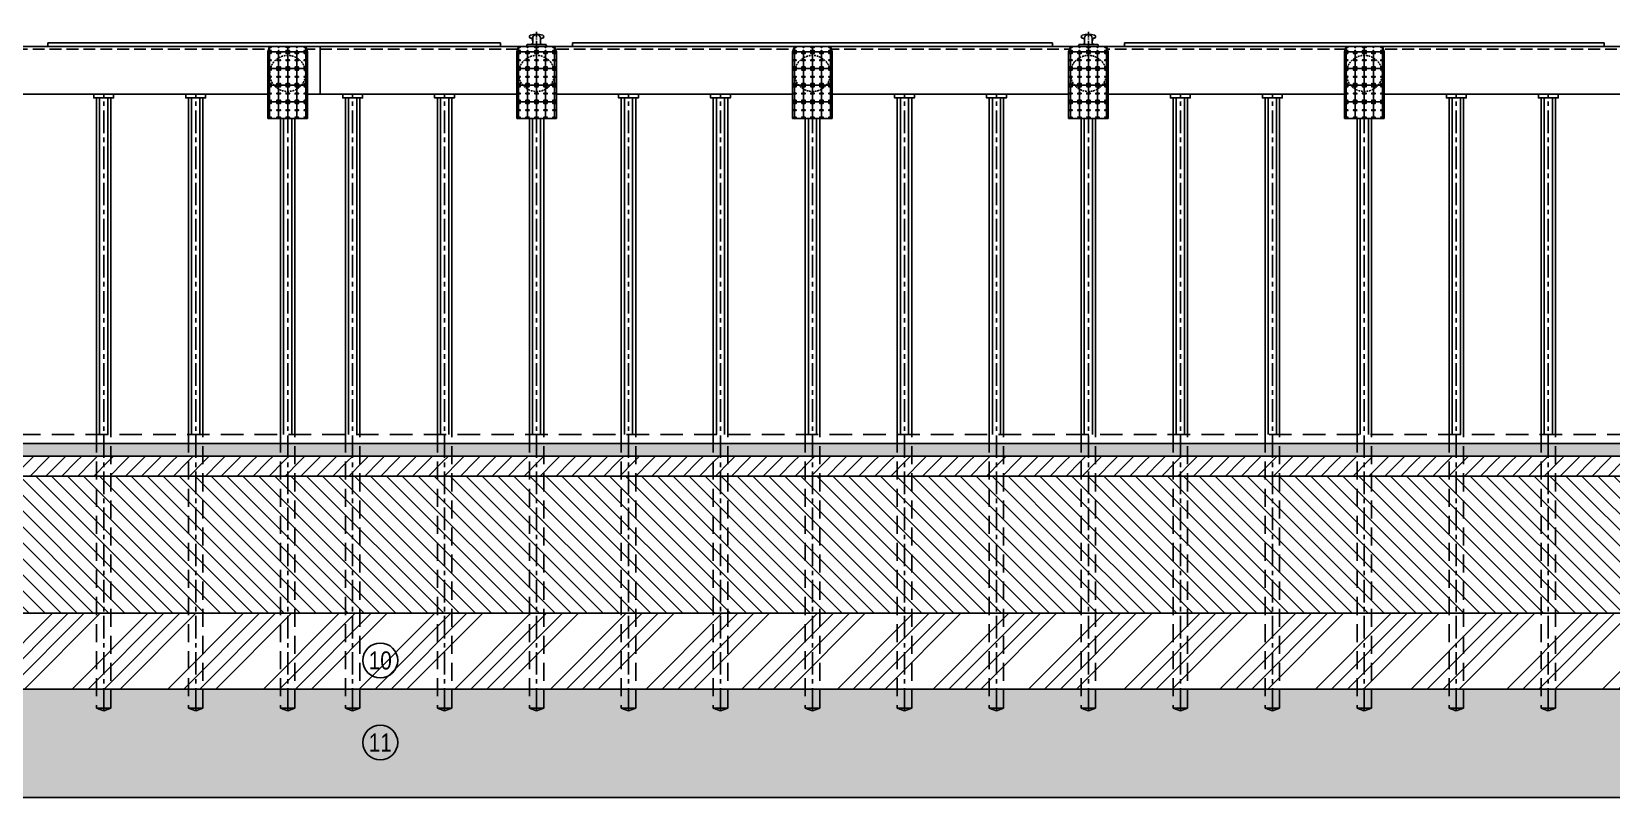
# Model space of a CAD drawing. Extents: x -687 to 870472, y -259 to 162728.
# Drawn here: x 798847 to 807607, y 133438 to 137680 of the extents above; entities that cross this region are included whole.
import ezdxf
from ezdxf.enums import TextEntityAlignment as Align

# ---------------------------------------------------------------- set-up
doc = ezdxf.new("R2010")
doc.units = 0
doc.header["$MEASUREMENT"] = 0
doc.linetypes.add('CENTER', pattern=[2, 1.25, -0.25, 0.25, -0.25])
doc.linetypes.add('HIDDEN', pattern=[0.375, 0.25, -0.125])
doc.layers.get('0').update_dxf_attribs({"color": 6, "linetype": 'CONTINUOUS'})
for name, color, linetype in [('Bulong', 21, 'CONTINUOUS'), ('Dia chat', 8, 'CONTINUOUS'), ('Go chan xe', 150, 'CONTINUOUS'), ('Hatch coc', 9, 'CONTINUOUS'), ('Hidden', 4, 'HIDDEN'), ('J', 7, 'CONTINUOUS'), ('Khuat', 4, 'HIDDEN'), ('Khuat 151', 151, 'HIDDEN'), ('Kich thuoc', 2, 'CONTINUOUS'), ('Net tim', 6, 'CONTINUOUS'), ('Net vang', 8, 'CONTINUOUS'), ('Text', 4, 'CONTINUOUS'), ('Tim', 8, 'CENTER')]:
    doc.layers.add(name, color=color, linetype=linetype)
doc.styles.add('Ten', font='')
doc.styles.get('Ten').set_extended_font_data('.VnArial NarrowH')

# ---------------------------------------------------------------- blocks, each defined once
blk = doc.blocks.new('Md bich neo 200T')
at = {"layer": 'Net tim'}
blk.add_lwpolyline([(-52, 0), (-55, 5.5, -0.414214), (-49.5, 11), (49.5, 11, -0.414214), (55, 5.5), (52, 0)], format="xyb", close=True, dxfattribs=at)
for points in [[(-21.5, 24.6, 0.085878), (-24.4, 41.4, 0.317057), (-31, 46), (-32, 46, -0.869214), (-34.2, 61.7, -0.140625), (34.2, 61.7, -0.869214), (32, 46), (31, 46, 0.317057), (24.4, 41.4, 0.085878), (21.5, 24.6)], [(29.5, 11, -0.414214), (21.5, 19), (21.5, 45, 1), (-21.5, 45), (-21.5, 19, -0.414214), (-29.5, 11)]]:
    blk.add_lwpolyline(points, format="xyb", dxfattribs=at)
at = {"layer": 'Tim', "ltscale": 25}
blk.add_line((0, 0), (0, 81.8), dxfattribs=at)
blk = doc.blocks.new('bl1')
at = {"layer": 'Bulong'}
blk.add_ellipse((0, 0), major_axis=(25, 0), ratio=0.894427, dxfattribs=at)
at = {"layer": 'Tim', "ltscale": 2}
for p, q in [((-37, 0), (37, 0)), ((0, 37), (0, -37))]:
    blk.add_line(p, q, dxfattribs=at)
blk = doc.blocks.new('bl2')
at = {"layer": 'Bulong'}
blk.add_circle((0, 0), 25, dxfattribs=at)
at = {"layer": 'Tim', "ltscale": 2}
for p, q in [((-37, 0), (37, 0)), ((0, 37), (0, -37))]:
    blk.add_line(p, q, dxfattribs=at)
blk = doc.blocks.new('Md CSS1600')
blk.add_wipeout([(-100, 0), (-110, -30), (-110, -400), (110, -400), (110, -30), (100, 0)])
at = {"layer": 'Khuat 151', "ltscale": 40}
blk.add_circle((0, -150), 100, dxfattribs=at)
at = {"layer": 'Kich thuoc'}
for p, q in [((-100, 0), (-110, -30)), ((100, 0), (-100, 0)), ((100, 0), (110, -30)), ((-110, -30), (-110, -400)), ((110, -30), (110, -400)), ((110, -400), (-110, -400))]:
    blk.add_line(p, q, dxfattribs=at)
at = {"layer": 'Net vang'}
for p, q in [((-100, 0), (-100, -400)), ((0, -400), (0, 0)), ((100, 0), (100, -400)), ((110, -30), (-110, -30)), ((-50, -30), (-50, -400)), ((50, -30), (50, -400)), ((110, -122.5), (-110, -122.5)), ((110, -215), (-110, -215)), ((110, -307.5), (-110, -307.5))]:
    blk.add_line(p, q, dxfattribs=at)
at = {"layer": 'J', "yscale": 0.1000000000058208, "zscale": 0.1}
for name, p, xscale, rotation in [('bl1', (-105.7, -37.5), 0.1000000000058208, 90), ('bl1', (-105.7, -76.5), 0.1000000000058208, 90), ('bl1', (105.7, -37.5), -0.1000000000058208, 270), ('bl1', (105.7, -76.5), -0.1000000000058208, 270), ('bl1', (-105.7, -115.5), 0.1000000000058208, 90), ('bl1', (-105.7, -129.5), 0.1000000000058208, 90), ('bl1', (-105.7, -168.5), 0.1000000000058208, 90), ('bl2', (-92.5, -129.5), -0.099999999976717, 180), ('bl2', (-92.5, -168.5), -0.099999999976717, 180), ('bl2', (-57.5, -129.5), -0.099999999976717, 180), ('bl2', (-57.5, -168.5), -0.099999999976717, 180), ('bl2', (-42.5, -129.5), 0.099999999976717, 180), ('bl2', (-42.5, -168.5), 0.099999999976717, 180), ('bl2', (-7.5, -129.5), -0.099999999976717, 180), ('bl2', (-7.5, -168.5), -0.099999999976717, 180), ('bl2', (7.5, -129.5), 0.099999999976717, 180), ('bl2', (7.5, -168.5), 0.099999999976717, 180), ('bl2', (42.5, -129.5), -0.099999999976717, 180), ('bl2', (42.5, -168.5), -0.099999999976717, 180), ('bl2', (57.5, -129.5), 0.099999999976717, 180), ('bl2', (57.5, -168.5), 0.099999999976717, 180), ('bl2', (92.5, -129.5), -0.099999999976717, 180), ('bl2', (92.5, -168.5), -0.099999999976717, 180), ('bl1', (105.7, -115.5), -0.1000000000058208, 270), ('bl1', (105.7, -129.5), -0.1000000000058208, 270), ('bl1', (105.7, -168.5), -0.1000000000058208, 270), ('bl1', (-105.7, -208), 0.1000000000058208, 90), ('bl1', (-105.7, -222), 0.1000000000058208, 90), ('bl1', (-105.7, -261.5), 0.1000000000058208, 90), ('bl2', (-92.5, -222), -0.099999999976717, 180), ('bl2', (-57.5, -222), -0.099999999976717, 180), ('bl2', (-42.5, -222), 0.099999999976717, 180), ('bl2', (-7.5, -222), -0.099999999976717, 180), ('bl2', (7.5, -222), 0.099999999976717, 180), ('bl2', (42.5, -222), -0.099999999976717, 180), ('bl2', (57.5, -222), 0.099999999976717, 180), ('bl2', (92.5, -222), -0.099999999976717, 180), ('bl1', (105.7, -208), -0.1000000000058208, 270), ('bl1', (105.7, -222), -0.1000000000058208, 270), ('bl1', (105.7, -261.5), -0.1000000000058208, 270), ('bl1', (-105.7, -300.5), 0.1000000000058208, 90), ('bl1', (-105.7, -314.5), 0.1000000000058208, 90), ('bl1', (-105.7, -354), 0.1000000000058208, 90), ('bl2', (-92.5, -314.5), -0.099999999976717, 180), ('bl2', (-92.5, -354), -0.099999999976717, 180), ('bl2', (-57.5, -314.5), -0.099999999976717, 180), ('bl2', (-57.5, -354), -0.099999999976717, 180), ('bl2', (-42.5, -314.5), 0.099999999976717, 180), ('bl2', (-42.5, -354), 0.099999999976717, 180), ('bl2', (-7.5, -314.5), -0.099999999976717, 180), ('bl2', (-7.5, -354), -0.099999999976717, 180), ('bl2', (7.5, -314.5), 0.099999999976717, 180), ('bl2', (7.5, -354), 0.099999999976717, 180), ('bl2', (42.5, -314.5), -0.099999999976717, 180), ('bl2', (42.5, -354), -0.099999999976717, 180), ('bl2', (57.5, -314.5), 0.099999999976717, 180), ('bl2', (57.5, -354), 0.099999999976717, 180), ('bl2', (92.5, -314.5), -0.099999999976717, 180), ('bl2', (92.5, -354), -0.099999999976717, 180), ('bl1', (105.7, -300.5), -0.1000000000058208, 270), ('bl1', (105.7, -314.5), -0.1000000000058208, 270), ('bl1', (105.7, -354), -0.1000000000058208, 270), ('bl1', (-105.7, -393), 0.1000000000058208, 90), ('bl2', (-92.5, -393), -0.099999999976717, 180), ('bl2', (-57.5, -393), -0.099999999976717, 180), ('bl2', (-42.5, -393), 0.099999999976717, 180), ('bl2', (-7.5, -393), -0.099999999976717, 180), ('bl2', (7.5, -393), 0.099999999976717, 180), ('bl2', (42.5, -393), -0.099999999976717, 180), ('bl2', (57.5, -393), 0.099999999976717, 180), ('bl2', (92.5, -393), -0.099999999976717, 180), ('bl1', (105.7, -393), -0.1000000000058208, 270)]:
    blk.add_blockref(name, p, dxfattribs=dict(at, xscale=xscale, rotation=rotation))
for name, p, xscale in [('bl1', (-92.5, -4.5), 0.099999999976717), ('bl1', (-92.5, -24.2), 0.099999999976717), ('bl2', (-92.5, -37.5), 0.099999999976717), ('bl2', (-92.5, -76.5), 0.099999999976717), ('bl2', (-57.5, -37.5), 0.099999999976717), ('bl2', (-57.5, -76.5), 0.099999999976717), ('bl1', (-50, -4.5), 0.099999999976717), ('bl1', (-50, -24.2), 0.099999999976717), ('bl2', (-42.5, -37.5), -0.099999999976717), ('bl2', (-42.5, -76.5), -0.099999999976717), ('bl1', (-7.5, -4.5), 0.099999999976717), ('bl1', (-7.5, -24.2), 0.099999999976717), ('bl2', (-7.5, -37.5), 0.099999999976717), ('bl2', (-7.5, -76.5), 0.099999999976717), ('bl1', (7.5, -4.5), -0.099999999976717), ('bl1', (7.5, -24.2), -0.099999999976717), ('bl2', (7.5, -37.5), -0.099999999976717), ('bl2', (7.5, -76.5), -0.099999999976717), ('bl2', (42.5, -37.5), 0.099999999976717), ('bl2', (42.5, -76.5), 0.099999999976717), ('bl1', (50, -4.5), -0.099999999976717), ('bl1', (50, -24.2), -0.099999999976717), ('bl2', (57.5, -37.5), -0.099999999976717), ('bl2', (57.5, -76.5), -0.099999999976717), ('bl1', (92.5, -4.5), -0.099999999976717), ('bl1', (92.5, -24.2), -0.099999999976717), ('bl2', (92.5, -37.5), 0.099999999976717), ('bl2', (92.5, -76.5), 0.099999999976717), ('bl2', (-92.5, -115.5), 0.099999999976717), ('bl2', (-57.5, -115.5), 0.099999999976717), ('bl2', (-42.5, -115.5), -0.099999999976717), ('bl2', (-7.5, -115.5), 0.099999999976717), ('bl2', (7.5, -115.5), -0.099999999976717), ('bl2', (42.5, -115.5), 0.099999999976717), ('bl2', (57.5, -115.5), -0.099999999976717), ('bl2', (92.5, -115.5), 0.099999999976717), ('bl2', (-92.5, -208), 0.099999999976717), ('bl2', (-92.5, -261.5), 0.099999999976717), ('bl2', (-57.5, -208), 0.099999999976717), ('bl2', (-57.5, -261.5), 0.099999999976717), ('bl2', (-42.5, -208), -0.099999999976717), ('bl2', (-42.5, -261.5), -0.099999999976717), ('bl2', (-7.5, -208), 0.099999999976717), ('bl2', (-7.5, -261.5), 0.099999999976717), ('bl2', (7.5, -208), -0.099999999976717), ('bl2', (7.5, -261.5), -0.099999999976717), ('bl2', (42.5, -208), 0.099999999976717), ('bl2', (42.5, -261.5), 0.099999999976717), ('bl2', (57.5, -208), -0.099999999976717), ('bl2', (57.5, -261.5), -0.099999999976717), ('bl2', (92.5, -208), 0.099999999976717), ('bl2', (92.5, -261.5), 0.099999999976717), ('bl2', (-92.5, -300.5), 0.099999999976717), ('bl2', (-57.5, -300.5), 0.099999999976717), ('bl2', (-42.5, -300.5), -0.099999999976717), ('bl2', (-7.5, -300.5), 0.099999999976717), ('bl2', (7.5, -300.5), -0.099999999976717), ('bl2', (42.5, -300.5), 0.099999999976717), ('bl2', (57.5, -300.5), -0.099999999976717), ('bl2', (92.5, -300.5), 0.099999999976717)]:
    blk.add_blockref(name, p, dxfattribs=dict(at, xscale=xscale))

msp = doc.modelspace()

# ---------------------------------------------------------------- hatches: boundary and pattern name
at = {"layer": 'Dia chat'}
h = msp.add_hatch(dxfattribs=at)
h.set_pattern_fill('GRAVEL', color=256, scale=250, style=0)
h.set_pattern_definition([(228.0128, (6422.954, 250), (-1999.99955804, -2250.0003354), [33.634, -3329.772]), (184.9697, (6400.454, 225), (3000.00026288, 249.99782675), [57.717, -5713.98125]), (132.5104, (6342.954, 220), (2499.9976796, -2750.00216847), [40.697, -4029.008]), (267.2737, (6245.454, 157.5), (249.99900443, 5000.00007374), [52.5595, -5203.3895]), (292.8337, (6242.954, 105), (-1250.00247636, 2999.99910294), [51.53875, -5102.34325]), (357.2737, (6262.954, 57.5), (-5000.00007374, 249.99900443), [52.5595, -5203.3895]), (37.6942, (6315.454, 55), (-3250.0018364, -2499.99760129), [69.50725, -6881.21225]), (72.2553, (6370.454, 97.5), (1750.00269068, 5499.99905781), [65.622, -6496.58025]), (121.4296, (6390.454, 160), (-2000.00205854, 3249.99875912), [52.7375, -5221.01825]), (175.2364, (6362.954, 205), (2750.0002366, -249.99788317), [60.208, -2950.19075]), (222.3974, (6302.954, 210), (-3000.00183777, -2749.9980205), [77.862, -7708.34375]), (138.8141, (6492.954, 155), (-1750.0007367, 1499.99932834), [26.57525, -2630.961]), (171.4692, (6472.954, 172.5), (3249.9995712, -500.00197751), [50.55925, -5005.37775]), (225, (6422.95, 180), (-3e-14, -250.000077), [35.35525, -318.198]), (203.1986, (6405.454, 210), (1249.9999327, 500.0003313), [19.0395, -1884.90375]), (291.8014, (6387.954, 202.5), (-249.9999776, 750.0000683), [26.92575, -1319.3655]), (30.9638, (6397.954, 177.5), (749.9995056, 500.0006209), [43.73225, -1414.00575]), (161.5651, (6435.45, 200), (500.000109, -249.999601), [31.62275, -758.94675]), (16.3895, (6242.954, 202.5), (2500.0005496, 749.99817745), [44.3, -4385.71125]), (70.3462, (6285.454, 215), (-999.99881184, -2750.0005339), [37.16525, -3679.352]), (293.1986, (6435.454, 250), (-500.0003313, 1249.9999327), [38.07875, -1865.8645]), (343.6105, (6450.454, 215), (-2500.0005496, 749.99817745), [44.3, -4385.71125]), (339.444, (6242.954, 47.5), (-1250.0004611, 499.9989991), [42.72, -2093.281]), (294.7751, (6282.954, 32.5), (-1249.9980473, 2750.00085546), [35.7945, -3543.66075]), (66.8014, (6437.954, 0), (500.0003313, 1249.9999327), [38.07875, -1865.8645]), (17.354, (6452.954, 35), (-3250.00050477, -999.99862556), [41.90775, -4148.856]), (69.444, (6315.454, 0), (-499.9989991, -1250.0004611), [21.36, -2114.641]), (101.3099, (6422.954, 0), (-249.999408, 1000.000188), [12.7475, -1262.00725]), (165.9638, (6420.454, 12.5), (750.0001365, -249.9995143), [51.53875, -979.2375]), (186.009, (6370.454, 25), (2499.99993773, 249.99982937), [47.7625, -4728.48075]), (303.6901, (6397.954, 155), (-250.0003336, 499.9998894), [36.0555, -865.33225]), (353.1572, (6417.954, 125), (4249.99984137, -500.00199948), [62.9485, -6231.89075]), (60.9454, (6480.454, 117.5), (-1000.0000068, -1750.00009614), [25.739, -2548.1685]), (90, (6492.95, 140), (-250, 250), [15, -235]), (120.2564, (6365.454, 32.5), (999.9987217, -1750.00061396), [34.731, -3438.38]), (48.0128, (6347.954, 62.5), (1999.99955804, 2250.0003354), [67.268, -3296.138]), (0, (6392.95, 112.5), (250, 250), [65, -185]), (325.3048, (6457.954, 112.5), (-2499.99856475, 1750.0021524), [39.5285, -3913.3185]), (254.0546, (6490.454, 90), (-249.9999723, -1000.0000317), [36.4005, -1783.627]), (207.646, (6480.454, 55), (-4749.9989518, -2500.00192829), [59.26625, -5867.3685]), (175.4261, (6427.954, 27.5), (-3250.00013958, 249.99870029), [62.69975, -6207.2685])])
h.paths.add_polyline_path([(802049.9, 135398.5), (795807, 135398.5), (795807, 135328.5), (802049.9, 135328.5)])
h = msp.add_hatch(dxfattribs=at)
h.set_pattern_fill('GRAVEL', color=256, scale=250, style=0)
h.set_pattern_definition([(228.0128, (12665.907, 250), (-1999.99955804, -2250.0003354), [33.634, -3329.772]), (184.9697, (12643.407, 225), (3000.00026288, 249.99782675), [57.717, -5713.98125]), (132.5104, (12585.907, 220), (2499.9976796, -2750.00216847), [40.697, -4029.008]), (267.2737, (12488.407, 157.5), (249.99900443, 5000.00007374), [52.5595, -5203.3895]), (292.8337, (12485.907, 105), (-1250.00247636, 2999.99910294), [51.53875, -5102.34325]), (357.2737, (12505.907, 57.5), (-5000.00007374, 249.99900443), [52.5595, -5203.3895]), (37.6942, (12558.407, 55), (-3250.0018364, -2499.99760129), [69.50725, -6881.21225]), (72.2553, (12613.407, 97.5), (1750.00269068, 5499.99905781), [65.622, -6496.58025]), (121.4296, (12633.407, 160), (-2000.00205854, 3249.99875912), [52.7375, -5221.01825]), (175.2364, (12605.907, 205), (2750.0002366, -249.99788317), [60.208, -2950.19075]), (222.3974, (12545.907, 210), (-3000.00183777, -2749.9980205), [77.862, -7708.34375]), (138.8141, (12735.907, 155), (-1750.0007367, 1499.99932834), [26.57525, -2630.961]), (171.4692, (12715.907, 172.5), (3249.9995712, -500.00197751), [50.55925, -5005.37775]), (225, (12665.9, 180), (-3e-14, -250.000077), [35.35525, -318.198]), (203.1986, (12648.407, 210), (1249.9999327, 500.0003313), [19.0395, -1884.90375]), (291.8014, (12630.907, 202.5), (-249.9999776, 750.0000683), [26.92575, -1319.3655]), (30.9638, (12640.907, 177.5), (749.9995056, 500.0006209), [43.73225, -1414.00575]), (161.5651, (12678.41, 200), (500.000109, -249.999601), [31.62275, -758.94675]), (16.3895, (12485.907, 202.5), (2500.0005496, 749.99817745), [44.3, -4385.71125]), (70.3462, (12528.407, 215), (-999.99881184, -2750.0005339), [37.16525, -3679.352]), (293.1986, (12678.407, 250), (-500.0003313, 1249.9999327), [38.07875, -1865.8645]), (343.6105, (12693.407, 215), (-2500.0005496, 749.99817745), [44.3, -4385.71125]), (339.444, (12485.907, 47.5), (-1250.0004611, 499.9989991), [42.72, -2093.281]), (294.7751, (12525.907, 32.5), (-1249.9980473, 2750.00085546), [35.7945, -3543.66075]), (66.8014, (12680.907, 0), (500.0003313, 1249.9999327), [38.07875, -1865.8645]), (17.354, (12695.907, 35), (-3250.00050477, -999.99862556), [41.90775, -4148.856]), (69.444, (12558.407, 0), (-499.9989991, -1250.0004611), [21.36, -2114.641]), (101.3099, (12665.907, 0), (-249.999408, 1000.000188), [12.7475, -1262.00725]), (165.9638, (12663.41, 12.5), (750.0001365, -249.9995143), [51.53875, -979.2375]), (186.009, (12613.407, 25), (2499.99993773, 249.99982937), [47.7625, -4728.48075]), (303.6901, (12640.91, 155), (-250.0003336, 499.9998894), [36.0555, -865.33225]), (353.1572, (12660.907, 125), (4249.99984137, -500.00199948), [62.9485, -6231.89075]), (60.9454, (12723.407, 117.5), (-1000.0000068, -1750.00009614), [25.739, -2548.1685]), (90, (12735.9, 140), (-250, 250), [15, -235]), (120.2564, (12608.407, 32.5), (999.9987217, -1750.00061396), [34.731, -3438.38]), (48.0128, (12590.907, 62.5), (1999.99955804, 2250.0003354), [67.268, -3296.138]), (0, (12635.9, 112.5), (250, 250), [65, -185]), (325.3048, (12700.907, 112.5), (-2499.99856475, 1750.0021524), [39.5285, -3913.3185]), (254.0546, (12733.407, 90), (-249.9999723, -1000.0000317), [36.4005, -1783.627]), (207.646, (12723.407, 55), (-4749.9989518, -2500.00192829), [59.26625, -5867.3685]), (175.4261, (12670.907, 27.5), (-3250.00013958, 249.99870029), [62.69975, -6207.2685])])
h.paths.add_polyline_path([(808292.9, 135398.5), (802049.9, 135398.5), (802049.9, 135328.5), (808292.9, 135328.5)])
h = msp.add_hatch(dxfattribs=at)
h.set_pattern_fill('ANSI31', color=256, scale=500, style=0)
h.paths.add_polyline_path([(802049.9, 135328.5), (795807, 135328.5), (795807, 135298.5), (802049.9, 135298.5)])
h = msp.add_hatch(dxfattribs=at)
h.set_pattern_fill('ANSI31', color=256, scale=500, style=0)
h.paths.add_polyline_path([(804564, 135298.5), (797064, 135298.5), (797064, 135218.5), (804564, 135218.5)])
h = msp.add_hatch(dxfattribs=at)
h.set_pattern_fill('ANSI31', color=256, scale=500, style=0)
h.paths.add_polyline_path([(808292.9, 135328.5), (802049.9, 135328.5), (802049.9, 135298.5), (808292.9, 135298.5)])
h = msp.add_hatch(dxfattribs=at)
h.set_pattern_fill('ANSI31', color=256, scale=500, style=0)
h.paths.add_polyline_path([(809832.8, 135298.5), (804564, 135298.5), (804564, 135218.5), (809790.2, 135218.5, -0.249246)])
h.paths.add_polyline_path([(811317, 135298.5), (809940.7, 135298.5, -0.249246), (809983.3, 135218.5), (811317, 135218.5)])
h.paths.add_polyline_path([(811157.3, 135206.5), (811294.7, 135206.5), (811294.7, 135273.9), (811157.3, 135273.9)], flags=9)
h = msp.add_hatch(dxfattribs=at)
h.set_pattern_fill('ANSI31', color=256, scale=500, angle=90, style=0)
h.paths.add_polyline_path([(811317, 135218.5), (809983.3, 135218.5, -1), (809790.2, 135218.5), (807947, 135218.5), (807947, 134458.5), (811317, 134458.5)])
h.paths.add_polyline_path([(807947, 135218.5), (804564, 135218.5), (804564, 134458.5), (807947, 134458.5)])
h.paths.add_polyline_path([(811157.2, 134446.5), (811294.6, 134446.5), (811294.6, 134513.9), (811157.2, 134513.9)], flags=9)
h.paths.add_polyline_path([(811157.3, 135206.5), (811294.7, 135206.5), (811294.7, 135273.9), (811157.3, 135273.9)], flags=9)
h = msp.add_hatch(dxfattribs=at)
h.set_pattern_fill('ANSI31', color=256, scale=500, angle=90, style=0)
h.paths.add_polyline_path([(804564, 135218.5), (797064, 135218.5), (797064, 134458.5), (804564, 134458.5)])
h = msp.add_hatch(dxfattribs=at)
h.set_pattern_fill('ANSI34', color=256, scale=500, style=0)
h.paths.add_polyline_path([(810258, 134458.5), (789564, 134458.5), (789564, 134038.5), (810258, 134038.5)])
h = msp.add_hatch(dxfattribs=at)
h.set_pattern_fill('CORK', color=256, scale=800, style=0)
h.set_pattern_definition([(0, (0, 0), (0, 100), []), (135, (50, -50), (-200, -200), [141.42136, -141.42136]), (135, (75, -50), (-200, -200), [141.42136, -141.42136]), (135, (100, -50), (-200, -200), [141.42136, -141.42136])])
h.paths.add_polyline_path([(815555.8, 134038.5), (789564, 134038.5), (789564, 133438.5), (823095.5, 133438.5)])
h.paths.add_polyline_path([(812754.1, 133863.5, -1), (812561, 133863.5, -1)], flags=16)
h.paths.add_polyline_path([(812568.7, 133788.2), (812746.3, 133788.2), (812746.3, 133938.9), (812568.7, 133938.9)], flags=24)
h.paths.add_polyline_path([(810114.8, 133824.8), (810427.2, 133824.8), (810427.2, 134005.5), (810114.8, 134005.5)], flags=24)

# ---------------------------------------------------------------- linework, layer by layer
for p, q in [((792952, 137598.5), (800447, 137598.5)), ((800447, 137598.5), (800447, 137333.5)), ((800447, 137598.5), (807947, 137598.5)), ((800447, 137333.5), (792947, 137333.5)), ((799207, 135448.5), (799207, 137313.5)), ((799287, 135448.5), (799287, 137313.5)), ((799717, 135448.5), (799717, 137313.5)), ((799797, 135448.5), (799797, 137313.5)), ((800227, 135448.5), (800227, 137313.5)), ((800307, 135448.5), (800307, 137313.5)), ((822947, 137333.5), (800447, 137333.5)), ((800587, 135448.5), (800587, 137313.5)), ((800667, 135448.5), (800667, 137313.5)), ((801097, 135448.5), (801097, 137313.5)), ((801177, 135448.5), (801177, 137313.5)), ((801607, 135448.5), (801607, 137313.5)), ((801687, 135448.5), (801687, 137313.5)), ((802117, 135448.5), (802117, 137313.5)), ((802197, 135448.5), (802197, 137313.5)), ((802627, 135448.5), (802627, 137313.5)), ((802707, 135448.5), (802707, 137313.5)), ((803137, 135448.5), (803137, 137313.5)), ((803217, 135448.5), (803217, 137313.5)), ((803647, 135448.5), (803647, 137313.5)), ((803727, 135448.5), (803727, 137313.5)), ((804157, 135448.5), (804157, 137313.5)), ((804237, 135448.5), (804237, 137313.5)), ((804667, 135448.5), (804667, 137313.5)), ((804747, 135448.5), (804747, 137313.5)), ((805177, 135448.5), (805177, 137313.5)), ((805257, 135448.5), (805257, 137313.5)), ((805687, 135448.5), (805687, 137313.5)), ((805767, 135448.5), (805767, 137313.5)), ((806197, 135448.5), (806197, 137313.5)), ((806277, 135448.5), (806277, 137313.5)), ((806707, 135448.5), (806707, 137313.5)), ((806787, 135448.5), (806787, 137313.5)), ((807217, 135448.5), (807217, 137313.5)), ((807297, 135448.5), (807297, 137313.5))]:
    msp.add_line(p, q)
for points in [[(799192, 137333.5), (799192, 137313.5), (799302, 137313.5), (799302, 137333.5)], [(799702, 137333.5), (799702, 137313.5), (799812, 137313.5), (799812, 137333.5)], [(800212, 137333.5), (800212, 137313.5), (800322, 137313.5), (800322, 137333.5)], [(800572, 137333.5), (800572, 137313.5), (800682, 137313.5), (800682, 137333.5)], [(801082, 137333.5), (801082, 137313.5), (801192, 137313.5), (801192, 137333.5)], [(801592, 137333.5), (801592, 137313.5), (801702, 137313.5), (801702, 137333.5)], [(802102, 137333.5), (802102, 137313.5), (802212, 137313.5), (802212, 137333.5)], [(802612, 137333.5), (802612, 137313.5), (802722, 137313.5), (802722, 137333.5)], [(803122, 137333.5), (803122, 137313.5), (803232, 137313.5), (803232, 137333.5)], [(803632, 137333.5), (803632, 137313.5), (803742, 137313.5), (803742, 137333.5)], [(804142, 137333.5), (804142, 137313.5), (804252, 137313.5), (804252, 137333.5)], [(804652, 137333.5), (804652, 137313.5), (804762, 137313.5), (804762, 137333.5)], [(805162, 137333.5), (805162, 137313.5), (805272, 137313.5), (805272, 137333.5)], [(805672, 137333.5), (805672, 137313.5), (805782, 137313.5), (805782, 137333.5)], [(806182, 137333.5), (806182, 137313.5), (806292, 137313.5), (806292, 137333.5)], [(806692, 137333.5), (806692, 137313.5), (806802, 137313.5), (806802, 137333.5)], [(807202, 137333.5), (807202, 137313.5), (807312, 137313.5), (807312, 137333.5)]]:
    msp.add_lwpolyline(points)
at = {"linetype": 'HIDDEN', "ltscale": 400}
for points in [[(799207, 135448.5), (799207, 133933.5), (799287, 133933.5), (799287, 135448.5)], [(799717, 135448.5), (799717, 133933.5), (799797, 133933.5), (799797, 135448.5)], [(800227, 135448.5), (800227, 133933.5), (800307, 133933.5), (800307, 135448.5)], [(800587, 135448.5), (800587, 133933.5), (800667, 133933.5), (800667, 135448.5)], [(801097, 135448.5), (801097, 133933.5), (801177, 133933.5), (801177, 135448.5)], [(801607, 135448.5), (801607, 133933.5), (801687, 133933.5), (801687, 135448.5)], [(802117, 135448.5), (802117, 133933.5), (802197, 133933.5), (802197, 135448.5)], [(802627, 135448.5), (802627, 133933.5), (802707, 133933.5), (802707, 135448.5)], [(803137, 135448.5), (803137, 133933.5), (803217, 133933.5), (803217, 135448.5)], [(803647, 135448.5), (803647, 133933.5), (803727, 133933.5), (803727, 135448.5)], [(804157, 135448.5), (804157, 133933.5), (804237, 133933.5), (804237, 135448.5)], [(804667, 135448.5), (804667, 133933.5), (804747, 133933.5), (804747, 135448.5)], [(805177, 135448.5), (805177, 133933.5), (805257, 133933.5), (805257, 135448.5)], [(805687, 135448.5), (805687, 133933.5), (805767, 133933.5), (805767, 135448.5)], [(806197, 135448.5), (806197, 133933.5), (806277, 133933.5), (806277, 135448.5)], [(806707, 135448.5), (806707, 133933.5), (806787, 133933.5), (806787, 135448.5)], [(807217, 135448.5), (807217, 133933.5), (807297, 133933.5), (807297, 135448.5)], [(799207, 133933.5), (799287, 133933.5), (799247, 133918.5), (799207, 133933.5)], [(799717, 133933.5), (799797, 133933.5), (799757, 133918.5), (799717, 133933.5)], [(800227, 133933.5), (800307, 133933.5), (800267, 133918.5), (800227, 133933.5)], [(800587, 133933.5), (800667, 133933.5), (800627, 133918.5), (800587, 133933.5)], [(801097, 133933.5), (801177, 133933.5), (801137, 133918.5), (801097, 133933.5)], [(801607, 133933.5), (801687, 133933.5), (801647, 133918.5), (801607, 133933.5)], [(802117, 133933.5), (802197, 133933.5), (802157, 133918.5), (802117, 133933.5)], [(802627, 133933.5), (802707, 133933.5), (802667, 133918.5), (802627, 133933.5)], [(803137, 133933.5), (803217, 133933.5), (803177, 133918.5), (803137, 133933.5)], [(803647, 133933.5), (803727, 133933.5), (803687, 133918.5), (803647, 133933.5)], [(804157, 133933.5), (804237, 133933.5), (804197, 133918.5), (804157, 133933.5)], [(804667, 133933.5), (804747, 133933.5), (804707, 133918.5), (804667, 133933.5)], [(805177, 133933.5), (805257, 133933.5), (805217, 133918.5), (805177, 133933.5)], [(805687, 133933.5), (805767, 133933.5), (805727, 133918.5), (805687, 133933.5)], [(806197, 133933.5), (806277, 133933.5), (806237, 133918.5), (806197, 133933.5)], [(806707, 133933.5), (806787, 133933.5), (806747, 133918.5), (806707, 133933.5)], [(807217, 133933.5), (807297, 133933.5), (807257, 133918.5), (807217, 133933.5)]]:
    msp.add_lwpolyline(points, dxfattribs=at)
at = {"layer": 'Dia chat'}
for p, q in [((792954, 135398.5), (865157.6, 135398.5)), ((792937.8, 135328.5), (864947, 135328.5)), ((811327, 135218.5), (789564, 135218.5)), ((811327, 134458.5), (789564, 134458.5)), ((811395.9, 134038.5), (789564, 134038.5)), ((789564, 133438.5), (869070.8, 133438.5))]:
    msp.add_line(p, q, dxfattribs=at)
for centre in [(800780.5, 134197.1), (800780.5, 133742.4)]:
    msp.add_circle(centre, 96.5, dxfattribs=at)
at = {"layer": 'Go chan xe'}
for p, q in [((798937, 137598.5), (798937, 137618.5)), ((799567, 137618.5), (798937, 137618.5)), ((801447, 137618.5), (799567, 137618.5)), ((801447, 137598.5), (801447, 137618.5)), ((801847, 137598.5), (801847, 137618.5)), ((801982, 137618.5), (801847, 137618.5)), ((802467, 137618.5), (801982, 137618.5)), ((802467, 137618.5), (804507, 137618.5)), ((804507, 137598.5), (804507, 137618.5)), ((804907, 137618.5), (807067, 137618.5)), ((804907, 137598.5), (804907, 137618.5)), ((807067, 137618.5), (807567, 137618.5)), ((807567, 137598.5), (807567, 137618.5))]:
    msp.add_line(p, q, dxfattribs=at)
at = {"layer": 'Hatch coc'}
for p, q in [((799224.3, 135448.5), (799224.3, 137313.5)), ((799269.8, 135448.5), (799269.8, 137313.5)), ((799734.3, 135448.5), (799734.3, 137313.5)), ((799779.8, 135448.5), (799779.8, 137313.5)), ((800244.3, 135448.5), (800244.3, 137313.5)), ((800289.8, 135448.5), (800289.8, 137313.5)), ((800604.3, 135448.5), (800604.3, 137313.5)), ((800649.8, 135448.5), (800649.8, 137313.5)), ((801114.3, 135448.5), (801114.3, 137313.5)), ((801159.8, 135448.5), (801159.8, 137313.5)), ((801624.3, 135448.5), (801624.3, 137313.5)), ((801669.8, 135448.5), (801669.8, 137313.5)), ((802134.3, 135448.5), (802134.3, 137313.5)), ((802179.8, 135448.5), (802179.8, 137313.5)), ((802644.3, 135448.5), (802644.3, 137313.5)), ((802689.8, 135448.5), (802689.8, 137313.5)), ((803154.3, 135448.5), (803154.3, 137313.5)), ((803199.8, 135448.5), (803199.8, 137313.5)), ((803664.3, 135448.5), (803664.3, 137313.5)), ((803709.8, 135448.5), (803709.8, 137313.5)), ((804174.3, 135448.5), (804174.3, 137313.5)), ((804219.8, 135448.5), (804219.8, 137313.5)), ((804684.3, 135448.5), (804684.3, 137313.5)), ((804729.8, 135448.5), (804729.8, 137313.5)), ((805194.3, 135448.5), (805194.3, 137313.5)), ((805239.8, 135448.5), (805239.8, 137313.5)), ((805704.3, 135448.5), (805704.3, 137313.5)), ((805749.8, 135448.5), (805749.8, 137313.5)), ((806214.3, 135448.5), (806214.3, 137313.5)), ((806259.8, 135448.5), (806259.8, 137313.5)), ((806724.3, 135448.5), (806724.3, 137313.5)), ((806769.8, 135448.5), (806769.8, 137313.5)), ((807234.3, 135448.5), (807234.3, 137313.5)), ((807279.8, 135448.5), (807279.8, 137313.5))]:
    msp.add_line(p, q, dxfattribs=at)
at = {"layer": 'Hidden', "color": 8, "ltscale": 500}
msp.add_line((792958.9, 135448.5), (865246.9, 135448.5), dxfattribs=at)
at = {"layer": 'Khuat 151', "ltscale": 250}
for p in [(792947, 137583.5), (792947, 137583.5), (792950.1, 137583.5)]:
    msp.add_line(p, (867947, 137583.5), dxfattribs=at)
at = {"layer": 'Tim', "ltscale": 100}
for p, q in [((799247, 133918.5), (799247, 137333.5)), ((799757, 133918.5), (799757, 137333.5)), ((800267, 133918.5), (800267, 137333.5)), ((800627, 133918.5), (800627, 137333.5)), ((801137, 133918.5), (801137, 137333.5)), ((801647, 133918.5), (801647, 137333.5)), ((802157, 133918.5), (802157, 137333.5)), ((802667, 133918.5), (802667, 137333.5)), ((803177, 133918.5), (803177, 137333.5)), ((803687, 133918.5), (803687, 137333.5)), ((804197, 133918.5), (804197, 137333.5)), ((804707, 133918.5), (804707, 137333.5)), ((805217, 133918.5), (805217, 137333.5)), ((805727, 133918.5), (805727, 137333.5)), ((806237, 133918.5), (806237, 137333.5)), ((806747, 133918.5), (806747, 137333.5)), ((807257, 133918.5), (807257, 137333.5))]:
    msp.add_line(p, q, dxfattribs=at)

# ---------------------------------------------------------------- block references
at = {"layer": 'Net tim'}
for p in [(801647, 137598.5), (804707, 137598.5)]:
    msp.add_blockref('Md bich neo 200T', p, dxfattribs=at)

# ---------------------------------------------------------------- texts
at = {"layer": 'Text', "style": 'Ten'}
for s, p in [('10', (800780.5, 134197.1)), ('11', (800780.5, 133742.4))]:
    msp.add_text(s, height=100, dxfattribs=at).set_placement(p, align=Align.MIDDLE)

# ---------------------------------------------------------------- next in the draw order: block references
at = {"layer": 'Khuat'}
for p in [(800267, 137598.5), (801647, 137598.5), (803177, 137598.5), (804707, 137598.5), (806237, 137598.5)]:
    msp.add_blockref('Md CSS1600', p, dxfattribs=at)

doc.saveas('drawing.dxf')
